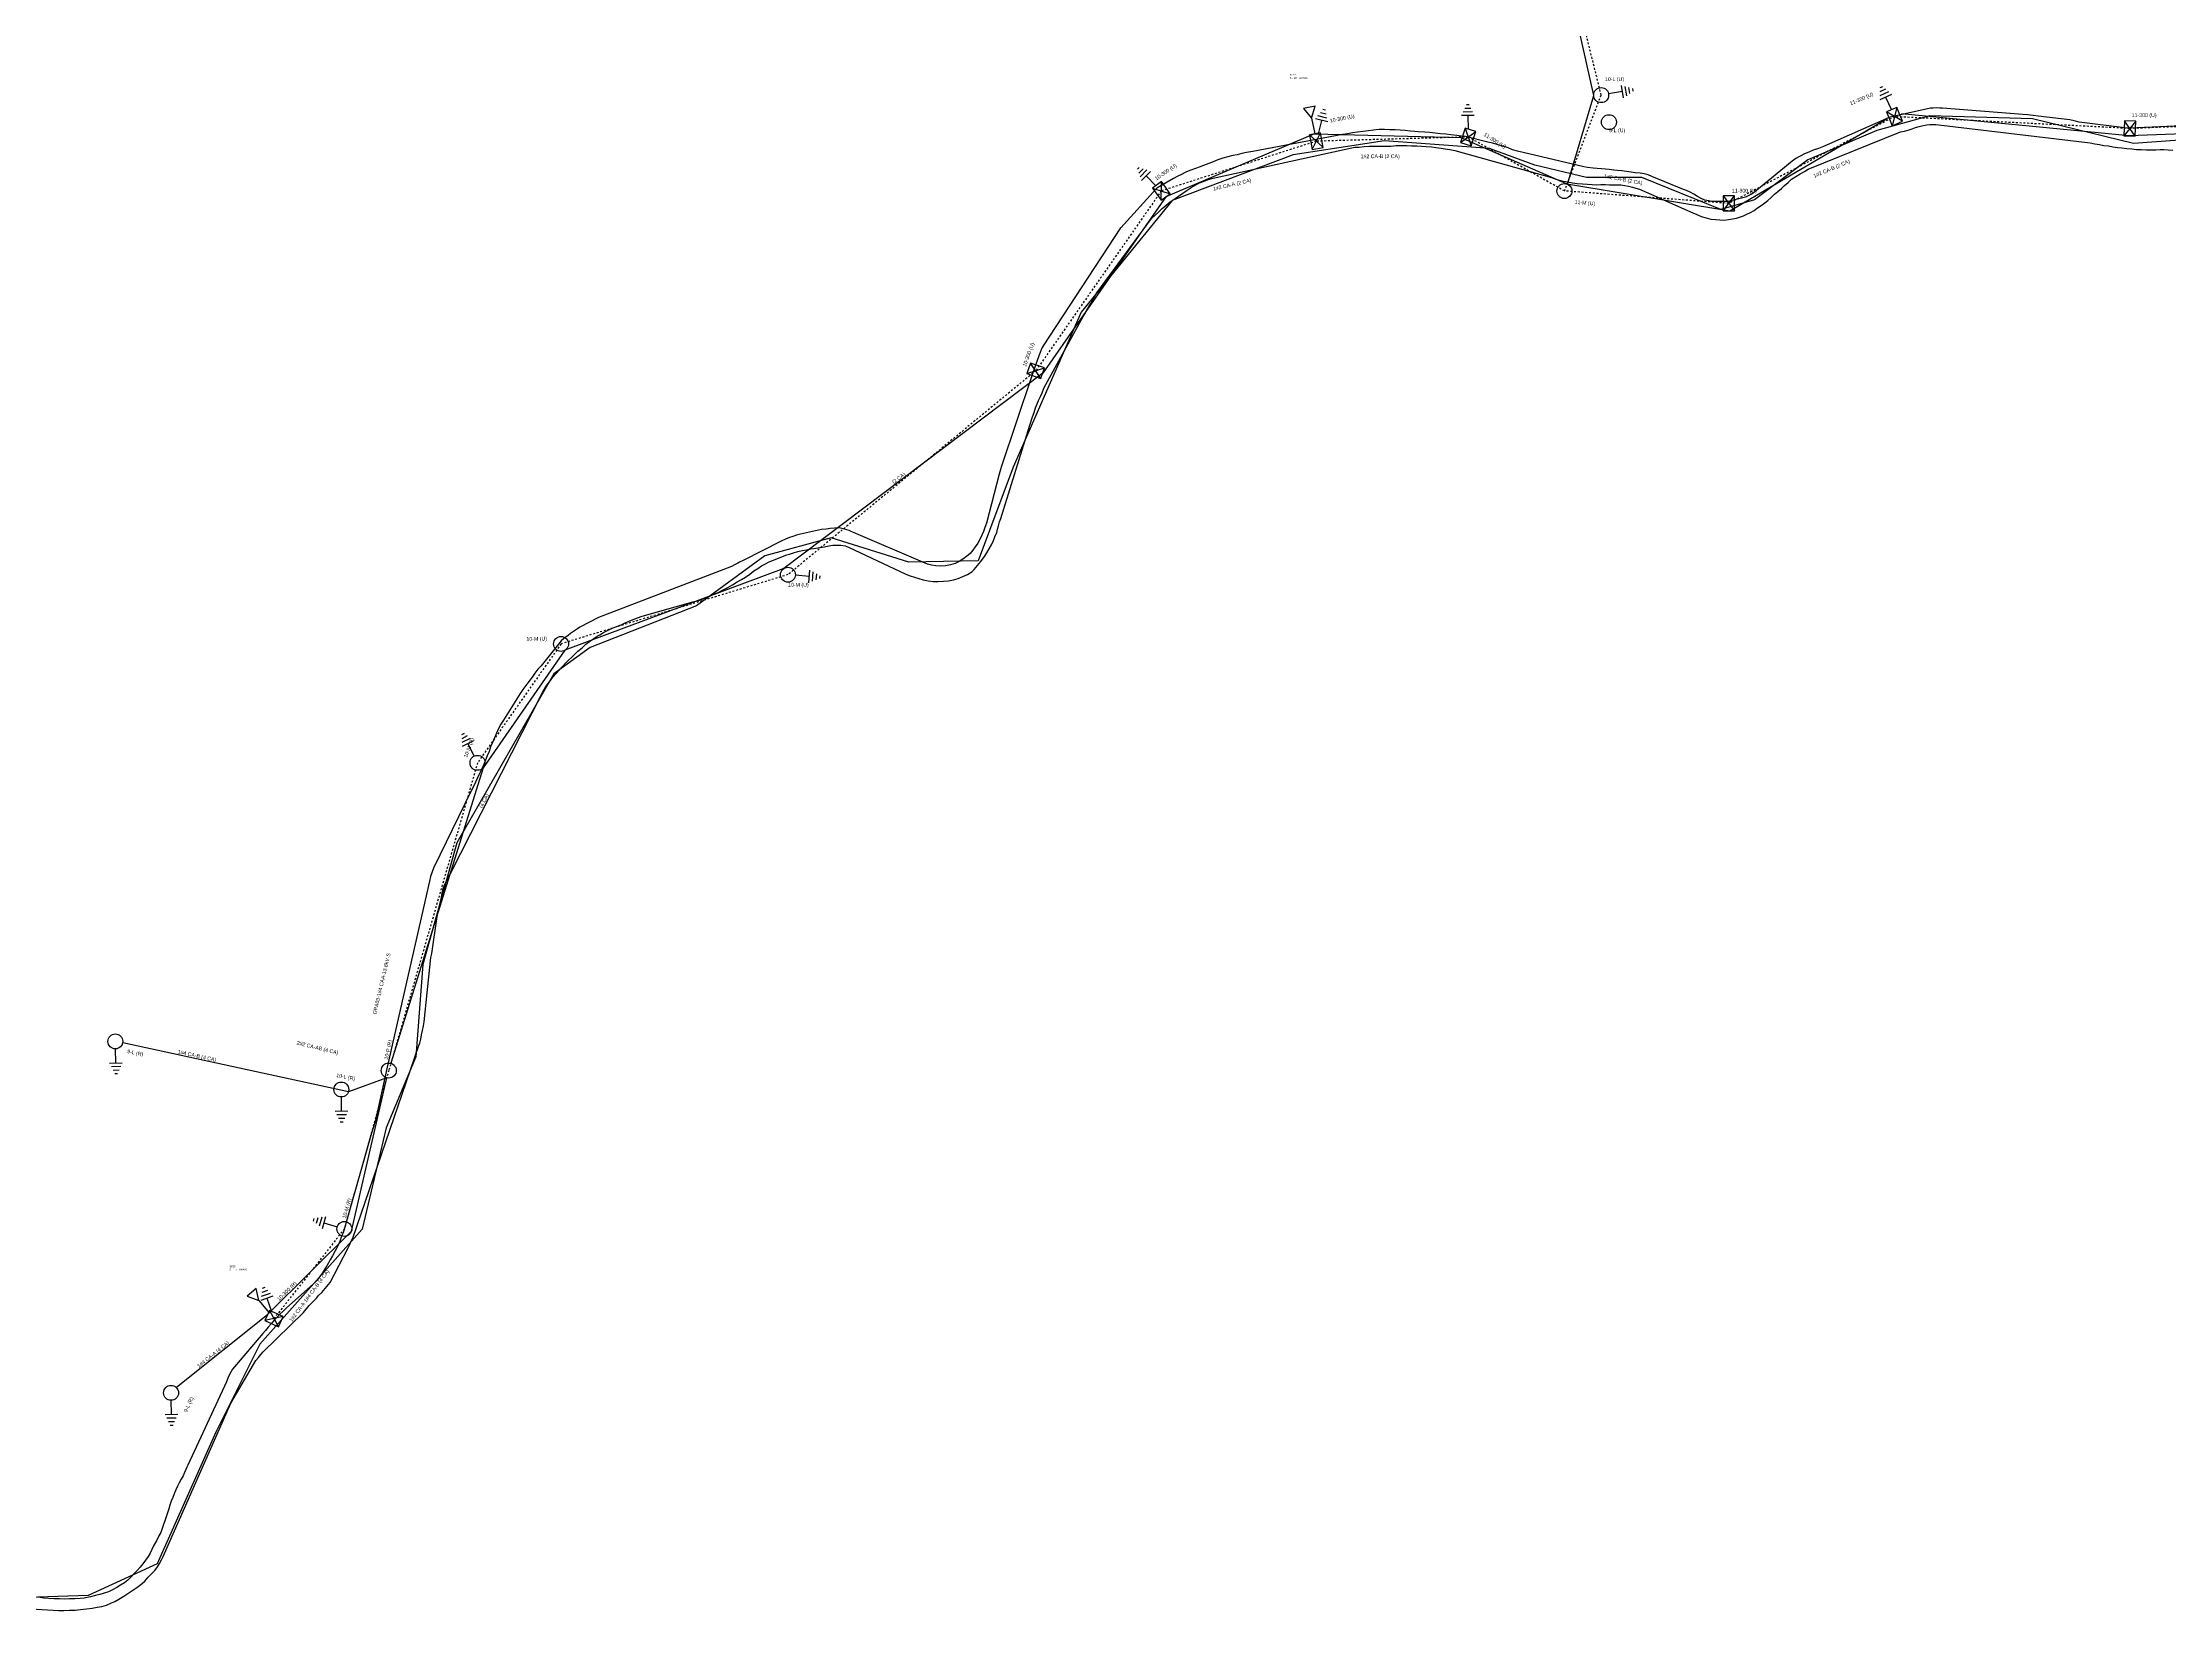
# Model space of a CAD drawing. Header units: millimetres. Extents: x 642261 to 742091, y 6812581 to 6930561.
# Drawn here: x 731195 to 731764, y 6902696 to 6903116 of the extents above; entities that cross this region are included whole.
import ezdxf

# ---------------------------------------------------------------- set-up
doc = ezdxf.new("R2010")
doc.units = ezdxf.units.MM
doc.linetypes.add('DASHED', pattern=[1, 0.5, -0.5])
for name, color, linetype in [('aterramento', 7, 'Continuous'), ('Block', 10, 'Continuous'), ('Poste', 10, 'Continuous'), ('SegmentoLogradouro', 10, 'Continuous'), ('TrafoDistAereo', 10, 'Continuous'), ('TrechoPrimarioAereo', 10, 'Continuous'), ('TrechoSecundarioAereo', 10, 'Continuous')]:
    doc.layers.add(name, color=color, linetype=linetype)

# ---------------------------------------------------------------- blocks, each defined once
blk = doc.blocks.new('tfd_pod_ce')
at = {"color": 0, "linetype": 'ByBlock', "lineweight": -2}
blk.add_line((6.32, 0), (2, 0), dxfattribs=at)
blk.add_lwpolyline([(6.32, 0), (9.26, -1.59), (9.26, 1.59)], close=True, dxfattribs=at)
blk = doc.blocks.new('atr_aterra')
at = {"color": 0, "linetype": 'ByBlock', "lineweight": -2}
for p, q in [((5.74, 0), (2, 0)), ((5.74, -1.7), (5.74, 1.7)), ((6.7, -1.26), (6.7, 1.26)), ((7.66, -0.81), (7.66, 0.81)), ((8.62, -0.37), (8.62, 0.37))]:
    blk.add_line(p, q, dxfattribs=at)
blk = doc.blocks.new('pod_con_dtt')
at = {"color": 0, "linetype": 'ByBlock', "lineweight": -2}
for p, q in [((-1.5, -2), (1.5, 2)), ((-1.5, 2), (1.5, -2))]:
    blk.add_line(p, q, dxfattribs=at)
blk.add_lwpolyline([(-1.5, -2), (1.5, -2), (1.5, 2), (-1.5, 2)], close=True, dxfattribs=at)
blk = doc.blocks.new('pod_madeira')
at = {"color": 0, "linetype": 'ByBlock', "lineweight": -2}
blk.add_circle((-0.01, -0.01), 2, dxfattribs=at)

msp = doc.modelspace()

# ---------------------------------------------------------------- linework, layer by layer
at = {"layer": 'Block', "color": 7, "linetype": 'Continuous', "flags": 128}
for points in [[(731812.81, 6903095.27), (731753.32, 6903092.57), (731752.69, 6903092.63), (731739.71, 6903094.26), (731738.37, 6903094.59), (731737.23, 6903094.87), (731728.81, 6903095.82), (731727.46, 6903096.03), (731726.06, 6903096.17), (731724.67, 6903096.26), (731703.22, 6903097.98), (731702.45, 6903097.97), (731701.58, 6903098.02), (731700.7, 6903097.93), (731699.95, 6903097.97), (731689.16, 6903095.53), (731688.95, 6903095.44), (731671.35, 6903087.67), (731670.03, 6903087.21), (731668.62, 6903086.74), (731667.4, 6903086.2), (731666.27, 6903085.73), (731665.08, 6903085.16), (731663.94, 6903084.48), (731662.94, 6903083.8), (731662.02, 6903082.98), (731660.97, 6903082.12), (731659.99, 6903081.27), (731653.03, 6903075.58), (731652.3, 6903075.01), (731651.4, 6903074.59), (731650.48, 6903074.18), (731645.83, 6903072.99), (731641.38, 6903072.97), (731640.7, 6903073.14), (731639.66, 6903073.38), (731638.65, 6903073.8), (731637.68, 6903074.33), (731636.68, 6903074.97), (731635.72, 6903075.47), (731634.68, 6903075.91), (731633.92, 6903076.25), (731625.46, 6903079.7), (731624.47, 6903080.09), (731623.38, 6903080.36), (731622.29, 6903080.55), (731621.03, 6903080.69), (731619.93, 6903080.83), (731618.71, 6903081), (731617.45, 6903081.19), (731616.23, 6903081.31), (731615.3, 6903081.41), (731614.06, 6903081.56), (731613.05, 6903081.63), (731611.99, 6903081.71), (731610.87, 6903081.83), (731609.72, 6903081.9), (731608.27, 6903082.1), (731607.28, 6903082.25), (731589.51, 6903086.46), (731588.16, 6903086.85), (731587.03, 6903087.34), (731585.72, 6903087.81), (731584.35, 6903088.2), (731582.93, 6903088.56), (731581.58, 6903088.84), (731575.57, 6903090.35), (731574.57, 6903090.46), (731573.32, 6903090.66), (731571.71, 6903090.84), (731570.35, 6903090.97), (731568.94, 6903091.12), (731567.47, 6903091.31), (731566.08, 6903091.44), (731564.76, 6903091.51), (731562.94, 6903091.59), (731562.07, 6903091.71), (731560.79, 6903091.82), (731559.49, 6903091.99), (731558.16, 6903092.09), (731556.8, 6903092.13), (731555.36, 6903092.18), (731553.95, 6903092.23), (731552.48, 6903092.25), (731551.04, 6903092.12), (731549.65, 6903091.93), (731548.2, 6903091.73), (731546.71, 6903091.57), (731545.35, 6903091.4), (731544.09, 6903091.14), (731542.75, 6903090.89), (731518.77, 6903086.33), (731517.05, 6903086.07), (731515.8, 6903085.81), (731514.53, 6903085.52), (731513.36, 6903085.27), (731512.02, 6903084.96), (731510.68, 6903084.55), (731509.34, 6903084.1), (731508.14, 6903083.6), (731506.93, 6903083.12), (731505.56, 6903082.63), (731504.34, 6903082.18), (731503.39, 6903081.82), (731501.9, 6903081.28), (731500.79, 6903080.8), (731499.64, 6903080.21), (731498.65, 6903079.75), (731497.55, 6903079.16), (731493.09, 6903076.59), (731493, 6903076.5), (731483.39, 6903065.96), (731483.36, 6903065.94), (731462.68, 6903034.39), (731462.4, 6903033.97), (731462.15, 6903033.34), (731461.87, 6903032.62), (731461.51, 6903031.72), (731459.68, 6903026.59), (731459.51, 6903026.14), (731451.53, 6903002.24), (731451.23, 6903001.35), (731450.84, 6903000.03), (731447.49, 6902986.97), (731447.09, 6902985.81), (731446.71, 6902984.74), (731446.23, 6902983.71), (731445.75, 6902982.6), (731445.2, 6902981.59), (731444.47, 6902980.65), (731443.8, 6902979.73), (731443.1, 6902978.87), (731442.17, 6902978.05), (731441.19, 6902977.31), (731440.17, 6902976.71), (731439.09, 6902976.19), (731437.85, 6902975.8), (731436.54, 6902975.57), (731435.18, 6902975.49), (731433.95, 6902975.56), (731432.8, 6902975.75), (731431.74, 6902975.97), (731411.28, 6902984.72), (731410.79, 6902985), (731409.54, 6902985.38), (731408.09, 6902985.69), (731406.88, 6902985.61), (731405.71, 6902985.51), (731404.58, 6902985.37), (731403.36, 6902985.22), (731397.77, 6902984.03), (731396.65, 6902983.76), (731395.65, 6902983.42), (731394.8, 6902983.1), (731393.69, 6902982.66), (731392.58, 6902982.18), (731382.43, 6902976.97), (731381.44, 6902976.48), (731380.98, 6902976.29), (731380.12, 6902975.83), (731379.33, 6902975.37), (731343.7, 6902961.7), (731338.73, 6902959.17), (731338.08, 6902958.72), (731337.53, 6902958.29), (731336.22, 6902957.4), (731335.59, 6902956.92), (731334.46, 6902956.13), (731333.76, 6902955.49), (731328.34, 6902948.82), (731327.52, 6902947.89), (731326.72, 6902946.87), (731325.95, 6902945.78), (731325.1, 6902944.6), (731324.31, 6902943.52), (731323.51, 6902942.43), (731322.78, 6902941.36), (731318.31, 6902934.26), (731317.6, 6902933.23), (731317.01, 6902932.03), (731316.41, 6902930.79), (731315.92, 6902929.53), (731315.33, 6902928.3), (731314.86, 6902927.15), (731314.45, 6902925.91), (731313.95, 6902924.74), (731313.45, 6902923.58), (731312.94, 6902922.26), (731312.42, 6902921.08), (731311.89, 6902919.97), (731311.39, 6902918.86), (731310.85, 6902917.68), (731310.27, 6902916.48), (731309.63, 6902915.32), (731299.56, 6902894.67), (731299.2, 6902893.66), (731298.81, 6902892.45), (731298.53, 6902891.22), (731286.93, 6902840.25), (731286.93, 6902840.22), (731284.02, 6902826.87), (731283, 6902823.82), (731275.4, 6902797.15), (731275, 6902796.26), (731274.54, 6902794.82), (731274.15, 6902794.01), (731273.73, 6902793.13), (731273.26, 6902792.32), (731272.53, 6902790.99), (731271.92, 6902789.88), (731271.01, 6902788.28), (731270.51, 6902787.48), (731269.9, 6902786.38), (731269.19, 6902785.41), (731268.36, 6902784.39), (731267.51, 6902783.5), (731260.15, 6902776.93), (731259.38, 6902776.17), (731258.5, 6902775.33), (731257.64, 6902774.51), (731256.96, 6902773.78), (731256.13, 6902772.79), (731255.4, 6902771.89), (731254.62, 6902771.01), (731253.95, 6902770.18), (731246.35, 6902761.25), (731245.81, 6902760.67), (731245.47, 6902760.04), (731245.04, 6902759.26), (731244.61, 6902758.24), (731244.19, 6902757.28), (731233.84, 6902734.96), (731233.61, 6902734.46), (731233.38, 6902733.82), (731233.02, 6902733), (731232.59, 6902732.14), (731232.09, 6902731.21), (731231.53, 6902730.27), (731231.11, 6902729.32), (731230.64, 6902728.39), (731230.21, 6902727.35), (731229.85, 6902726.33), (731229.43, 6902725.32), (731229.08, 6902724.31), (731228.75, 6902723.34), (731228.46, 6902722.27), (731226.64, 6902716.99), (731226.09, 6902716.05), (731225.47, 6902714.74), (731224.66, 6902713.37), (731224.22, 6902712.4), (731223.76, 6902711.48), (731223.23, 6902710.54), (731222.56, 6902709.6), (731221.88, 6902708.6), (731221.11, 6902707.73), (731220.32, 6902706.83), (731219.51, 6902705.96), (731218.68, 6902705.07), (731217.82, 6902704.24), (731216.97, 6902703.54), (731215.87, 6902702.86), (731214.86, 6902702.26), (731213.75, 6902701.64), (731212.66, 6902701.09), (731211.48, 6902700.73), (731210.35, 6902700.38), (731209.18, 6902700.11), (731207.85, 6902699.8), (731206.18, 6902699.42), (731205.05, 6902699.27), (731203.66, 6902699.2), (731202.26, 6902699.19), (731200.94, 6902699.17), (731199.55, 6902699.21), (731198.15, 6902699.25), (731196.73, 6902699.27), (731195.33, 6902699.44), (731193.97, 6902699.64)], [(731812.81, 6903095.27), (731753.32, 6903092.57), (731752.69, 6903092.63), (731739.71, 6903094.26), (731738.37, 6903094.59), (731737.23, 6903094.87), (731728.81, 6903095.82), (731727.46, 6903096.03), (731726.06, 6903096.17), (731724.67, 6903096.26), (731703.22, 6903097.98), (731702.45, 6903097.97), (731701.58, 6903098.02), (731700.7, 6903097.93), (731699.95, 6903097.97), (731689.16, 6903095.53), (731688.95, 6903095.44), (731671.35, 6903087.67), (731670.03, 6903087.21), (731668.62, 6903086.74), (731667.4, 6903086.2), (731666.27, 6903085.73), (731665.08, 6903085.16), (731663.94, 6903084.48), (731662.94, 6903083.8), (731662.02, 6903082.98), (731660.97, 6903082.12), (731659.99, 6903081.27), (731653.03, 6903075.58), (731652.3, 6903075.01), (731651.4, 6903074.59), (731650.48, 6903074.18), (731645.83, 6903072.99), (731641.38, 6903072.97), (731640.7, 6903073.14), (731639.66, 6903073.38), (731638.65, 6903073.8), (731637.68, 6903074.33), (731636.68, 6903074.97), (731635.72, 6903075.47), (731634.68, 6903075.91), (731633.92, 6903076.25), (731625.46, 6903079.7), (731624.47, 6903080.09), (731623.38, 6903080.36), (731622.29, 6903080.55), (731621.03, 6903080.69), (731619.93, 6903080.83), (731618.71, 6903081), (731617.45, 6903081.19), (731616.23, 6903081.31), (731615.3, 6903081.41), (731614.06, 6903081.56), (731613.05, 6903081.63), (731611.99, 6903081.71), (731610.87, 6903081.83), (731609.72, 6903081.9), (731608.27, 6903082.1), (731607.28, 6903082.25), (731589.51, 6903086.46), (731588.16, 6903086.85), (731587.03, 6903087.34), (731585.72, 6903087.81), (731584.35, 6903088.2), (731582.93, 6903088.56), (731581.58, 6903088.84), (731575.57, 6903090.35), (731574.57, 6903090.46), (731573.32, 6903090.66), (731571.71, 6903090.84), (731570.35, 6903090.97), (731568.94, 6903091.12), (731567.47, 6903091.31), (731566.08, 6903091.44), (731564.76, 6903091.51), (731562.94, 6903091.59), (731562.07, 6903091.71), (731560.79, 6903091.82), (731559.49, 6903091.99), (731558.16, 6903092.09), (731556.8, 6903092.13), (731555.36, 6903092.18), (731553.95, 6903092.23), (731552.48, 6903092.25), (731551.04, 6903092.12), (731549.65, 6903091.93), (731548.2, 6903091.73), (731546.71, 6903091.57), (731545.35, 6903091.4), (731544.09, 6903091.14), (731542.75, 6903090.89), (731518.77, 6903086.33), (731517.05, 6903086.07), (731515.8, 6903085.81), (731514.53, 6903085.52), (731513.36, 6903085.27), (731512.02, 6903084.96), (731510.68, 6903084.55), (731509.34, 6903084.1), (731508.14, 6903083.6), (731506.93, 6903083.12), (731505.56, 6903082.63), (731504.34, 6903082.18), (731503.39, 6903081.82), (731501.9, 6903081.28), (731500.79, 6903080.8), (731499.64, 6903080.21), (731498.65, 6903079.75), (731497.55, 6903079.16), (731493.09, 6903076.59), (731493, 6903076.5), (731483.39, 6903065.96), (731483.36, 6903065.94), (731462.68, 6903034.39), (731462.4, 6903033.97), (731462.15, 6903033.34), (731461.87, 6903032.62), (731461.51, 6903031.72), (731459.68, 6903026.59), (731459.51, 6903026.14), (731451.53, 6903002.24), (731451.23, 6903001.35), (731450.84, 6903000.03), (731447.49, 6902986.97), (731447.09, 6902985.81), (731446.71, 6902984.74), (731446.23, 6902983.71), (731445.75, 6902982.6), (731445.2, 6902981.59), (731444.47, 6902980.65), (731443.8, 6902979.73), (731443.1, 6902978.87), (731442.17, 6902978.05), (731441.19, 6902977.31), (731440.17, 6902976.71), (731439.09, 6902976.19), (731437.85, 6902975.8), (731436.54, 6902975.57), (731435.18, 6902975.49), (731433.95, 6902975.56), (731432.8, 6902975.75), (731431.74, 6902975.97), (731411.28, 6902984.72), (731410.79, 6902985), (731409.54, 6902985.38), (731408.09, 6902985.69), (731406.88, 6902985.61), (731405.71, 6902985.51), (731404.58, 6902985.37), (731403.36, 6902985.22), (731397.77, 6902984.03), (731396.65, 6902983.76), (731395.65, 6902983.42), (731394.8, 6902983.1), (731393.69, 6902982.66), (731392.58, 6902982.18), (731382.43, 6902976.97), (731381.44, 6902976.48), (731380.98, 6902976.29), (731380.12, 6902975.83), (731379.33, 6902975.37), (731343.7, 6902961.7), (731338.73, 6902959.17), (731338.08, 6902958.72), (731337.53, 6902958.29), (731336.22, 6902957.4), (731335.59, 6902956.92), (731334.46, 6902956.13), (731333.76, 6902955.49), (731328.34, 6902948.82), (731327.52, 6902947.89), (731326.72, 6902946.87), (731325.95, 6902945.78), (731325.1, 6902944.6), (731324.31, 6902943.52), (731323.51, 6902942.43), (731322.78, 6902941.36), (731318.31, 6902934.26), (731317.6, 6902933.23), (731317.01, 6902932.03), (731316.41, 6902930.79), (731315.92, 6902929.53), (731315.33, 6902928.3), (731314.86, 6902927.15), (731314.45, 6902925.91), (731313.95, 6902924.74), (731313.45, 6902923.58), (731312.94, 6902922.26), (731312.42, 6902921.08), (731311.89, 6902919.97), (731311.39, 6902918.86), (731310.85, 6902917.68), (731310.27, 6902916.48), (731309.63, 6902915.32), (731299.56, 6902894.67), (731299.2, 6902893.66), (731298.81, 6902892.45), (731298.53, 6902891.22), (731286.93, 6902840.25), (731286.93, 6902840.22), (731284.02, 6902826.87), (731283, 6902823.82), (731275.4, 6902797.15), (731275, 6902796.26), (731274.54, 6902794.82), (731274.15, 6902794.01), (731273.73, 6902793.13), (731273.26, 6902792.32), (731272.53, 6902790.99), (731271.92, 6902789.88), (731271.01, 6902788.28), (731270.51, 6902787.48), (731269.9, 6902786.38), (731269.19, 6902785.41), (731268.36, 6902784.39), (731267.51, 6902783.5), (731260.15, 6902776.93), (731259.38, 6902776.17), (731258.5, 6902775.33), (731257.64, 6902774.51), (731256.96, 6902773.78), (731256.13, 6902772.79), (731255.4, 6902771.89), (731254.62, 6902771.01), (731253.95, 6902770.18), (731246.35, 6902761.25), (731245.81, 6902760.67), (731245.47, 6902760.04), (731245.04, 6902759.26), (731244.61, 6902758.24), (731244.19, 6902757.28), (731233.84, 6902734.96), (731233.61, 6902734.46), (731233.38, 6902733.82), (731233.02, 6902733), (731232.59, 6902732.14), (731232.09, 6902731.21), (731231.53, 6902730.27), (731231.11, 6902729.32), (731230.64, 6902728.39), (731230.21, 6902727.35), (731229.85, 6902726.33), (731229.43, 6902725.32), (731229.08, 6902724.31), (731228.75, 6902723.34), (731228.46, 6902722.27), (731226.64, 6902716.99), (731226.09, 6902716.05), (731225.47, 6902714.74), (731224.66, 6902713.37), (731224.22, 6902712.4), (731223.76, 6902711.48), (731223.23, 6902710.54), (731222.56, 6902709.6), (731221.88, 6902708.6), (731221.11, 6902707.73), (731220.32, 6902706.83), (731219.51, 6902705.96), (731218.68, 6902705.07), (731217.82, 6902704.24), (731216.97, 6902703.54), (731215.87, 6902702.86), (731214.86, 6902702.26), (731213.75, 6902701.64), (731212.66, 6902701.09), (731211.48, 6902700.73), (731210.35, 6902700.38), (731209.18, 6902700.11), (731207.85, 6902699.8), (731206.18, 6902699.42), (731205.05, 6902699.27), (731203.66, 6902699.2), (731202.26, 6902699.19), (731200.94, 6902699.17), (731199.55, 6902699.21), (731198.15, 6902699.25), (731196.73, 6902699.27), (731195.33, 6902699.44), (731193.97, 6902699.64)], [(731264.77, 6902775.84), (731266.35, 6902777.7), (731267.57, 6902778.95), (731268.25, 6902779.64), (731268.85, 6902780.32), (731269.68, 6902781.15), (731271.97, 6902783.82), (731276.8, 6902793.09), (731277.19, 6902794.01), (731277.51, 6902794.73), (731278.01, 6902795.69), (731295.67, 6902847.26), (731295.94, 6902847.87), (731296.18, 6902848.93), (731296.4, 6902850.07), (731296.64, 6902851.27), (731296.89, 6902852.51), (731297.07, 6902853.56), (731298.85, 6902870.78), (731299.11, 6902871.81), (731300.6, 6902881.76), (731300.86, 6902882.99), (731301.1, 6902884.18), (731301.24, 6902885.06), (731301.6, 6902886.49), (731301.89, 6902888.02), (731302.15, 6902889.21), (731302.52, 6902890.18), (731304.16, 6902893.22), (731328.7, 6902941.68), (731329.93, 6902943.63), (731330.86, 6902944.83), (731331.46, 6902945.72), (731334.95, 6902949.57), (731335.7, 6902950.33), (731336.53, 6902951.04), (731337.24, 6902951.77), (731338.2, 6902952.72), (731339.34, 6902953.61), (731340.34, 6902954.55), (731341.3, 6902955.32), (731342.44, 6902956.11), (731343.35, 6902956.74), (731344.03, 6902957.12), (731345.07, 6902957.73), (731346.27, 6902958.31), (731347.48, 6902958.88), (731348.56, 6902959.35), (731349.76, 6902959.8), (731350.87, 6902960.27), (731351.93, 6902960.72), (731353, 6902961.21), (731354.16, 6902961.65), (731355.43, 6902962.12), (731368.94, 6902965.87), (731370.44, 6902966.28), (731371.89, 6902966.82), (731373.3, 6902967.37), (731374.59, 6902967.93), (731375.86, 6902968.46), (731377.05, 6902969.08), (731378.27, 6902969.73), (731379.54, 6902970.5), (731380.8, 6902971.27), (731381.92, 6902971.9), (731383, 6902972.55), (731384.16, 6902973.35), (731385.3, 6902974.16), (731386.36, 6902974.86), (731387.34, 6902975.5), (731388.2, 6902975.96), (731389.19, 6902976.51), (731392.47, 6902977.87), (731394.07, 6902978.48), (731394.76, 6902978.7), (731395.91, 6902979.06), (731397.02, 6902979.36), (731398.22, 6902979.63), (731399.36, 6902979.84), (731400.52, 6902980.1), (731401.32, 6902980.2), (731402.92, 6902980.44), (731404.14, 6902980.62), (731405.29, 6902980.86), (731406.39, 6902981.04), (731407.46, 6902981.09), (731408.5, 6902981.05), (731409.7, 6902980.88), (731410.54, 6902980.52), (731425.93, 6902973.31), (731427.07, 6902972.84), (731428.2, 6902972.52), (731429.37, 6902972.15), (731430.56, 6902971.81), (731431.88, 6902971.57), (731433.25, 6902971.38), (731434.57, 6902971.34), (731435.97, 6902971.45), (731437.33, 6902971.57), (731438.67, 6902971.81), (731439.93, 6902972.19), (731441.15, 6902972.67), (731442.4, 6902973.24), (731443.54, 6902973.9), (731444.22, 6902974.57), (731445.12, 6902975.66), (731446.01, 6902976.69), (731446.95, 6902978.02), (731447.57, 6902979.03), (731448.24, 6902980.11), (731448.86, 6902981.2), (731449.4, 6902982.29), (731449.75, 6902983.33), (731450.22, 6902984.48), (731450.45, 6902985.32), (731450.71, 6902986.24), (731451.01, 6902987.28), (731451.34, 6902988.23), (731459.08, 6903013.17), (731459.83, 6903015.37), (731460.28, 6903016.56), (731460.61, 6903017.78), (731460.86, 6903018.46), (731461.39, 6903019.76), (731461.92, 6903020.86), (731462.38, 6903021.86), (731462.87, 6903023.05), (731473.34, 6903042.22), (731473.8, 6903042.99), (731474.31, 6903043.92), (731474.83, 6903044.81), (731475.42, 6903045.72), (731475.92, 6903046.7), (731476.5, 6903047.69), (731477.04, 6903048.58), (731491.64, 6903068.41), (731492.57, 6903069.36), (731493.48, 6903070.18), (731494.46, 6903071.09), (731495.53, 6903072.05), (731496.62, 6903072.89), (731497.92, 6903073.82), (731498.87, 6903074.43), (731500.01, 6903075.27), (731501.17, 6903076.03), (731502.27, 6903076.76), (731503.44, 6903077.48), (731504.43, 6903077.97), (731505.68, 6903078.46), (731506.82, 6903078.9), (731508.13, 6903079.28), (731546, 6903087.55), (731547.13, 6903087.56), (731548.48, 6903087.7), (731549.85, 6903087.77), (731551.26, 6903087.79), (731552.69, 6903087.8), (731554.18, 6903087.82), (731555.65, 6903087.83), (731557.1, 6903087.94), (731558.51, 6903088.01), (731559.96, 6903087.99), (731561.13, 6903087.92), (731562.6, 6903087.87), (731563.85, 6903087.81), (731565.12, 6903087.71), (731566.54, 6903087.61), (731567.71, 6903087.43), (731569.07, 6903087.26), (731570.16, 6903087.12), (731571.44, 6903086.89), (731572.72, 6903086.65), (731598.64, 6903079.38), (731600.03, 6903078.87), (731601.36, 6903078.54), (731602.76, 6903078.28), (731604.2, 6903078.01), (731605.49, 6903077.85), (731606.86, 6903077.75), (731608.21, 6903077.62), (731609.48, 6903077.54), (731610.68, 6903077.5), (731611.8, 6903077.55), (731613.02, 6903077.51), (731614.11, 6903077.48), (731615.17, 6903077.47), (731616.13, 6903077.47), (731617.13, 6903077.44), (731618.22, 6903077.26), (731619.24, 6903077.06), (731620.25, 6903076.8), (731621.2, 6903076.55), (731622.15, 6903076.26), (731636.44, 6903070), (731637.47, 6903069.48), (731638.68, 6903069.03), (731640.02, 6903068.59), (731641.27, 6903068.29), (731642.44, 6903068.18), (731643.6, 6903068.06), (731644.77, 6903068.03), (731645.93, 6903068.14), (731647.06, 6903068.36), (731648.08, 6903068.54), (731648.92, 6903068.79), (731649.95, 6903069.2), (731650.84, 6903069.58), (731651.82, 6903070.05), (731652.8, 6903070.63), (731653.73, 6903071.3), (731654.7, 6903071.93), (731655.69, 6903072.62), (731656.47, 6903073.27), (731657.34, 6903074.11), (731658.22, 6903074.93), (731659.18, 6903075.7), (731660.09, 6903076.45), (731660.96, 6903077.28), (731661.92, 6903078.12), (731662.84, 6903078.94), (731663.94, 6903079.67), (731665.1, 6903080.39), (731666.24, 6903081.06), (731667.29, 6903081.69), (731691.97, 6903091.6), (731693, 6903091.84), (731694.25, 6903092.15), (731695.05, 6903092.41), (731696, 6903092.76), (731696.99, 6903093.06), (731697.98, 6903093.31), (731698.97, 6903093.5), (731699.82, 6903093.59), (731700.72, 6903093.62), (731701.37, 6903093.58), (731742.65, 6903088.73), (731743.91, 6903088.45), (731745.17, 6903088.21), (731746.35, 6903088.02), (731747.56, 6903087.87), (731748.78, 6903087.6), (731749.97, 6903087.43), (731751.15, 6903087.31), (731752.5, 6903087.18), (731753.79, 6903087.05), (731755.08, 6903086.93), (731756.39, 6903086.88), (731757.67, 6903086.83), (731759.02, 6903086.79), (731760.28, 6903086.85), (731761.38, 6903086.89), (731762.42, 6903086.89), (731763.54, 6903086.84), (731764.77, 6903086.77)], [(731264.77, 6902775.84), (731266.35, 6902777.7), (731267.57, 6902778.95), (731268.25, 6902779.64), (731268.85, 6902780.32), (731269.68, 6902781.15), (731271.97, 6902783.82), (731276.8, 6902793.09), (731277.19, 6902794.01), (731277.51, 6902794.73), (731278.01, 6902795.69), (731295.67, 6902847.26), (731295.94, 6902847.87), (731296.18, 6902848.93), (731296.4, 6902850.07), (731296.64, 6902851.27), (731296.89, 6902852.51), (731297.07, 6902853.56), (731298.85, 6902870.78), (731299.11, 6902871.81), (731300.6, 6902881.76), (731300.86, 6902882.99), (731301.1, 6902884.18), (731301.24, 6902885.06), (731301.6, 6902886.49), (731301.89, 6902888.02), (731302.15, 6902889.21), (731302.52, 6902890.18), (731304.16, 6902893.22), (731328.7, 6902941.68), (731329.93, 6902943.63), (731330.86, 6902944.83), (731331.46, 6902945.72), (731334.95, 6902949.57), (731335.7, 6902950.33), (731336.53, 6902951.04), (731337.24, 6902951.77), (731338.2, 6902952.72), (731339.34, 6902953.61), (731340.34, 6902954.55), (731341.3, 6902955.32), (731342.44, 6902956.11), (731343.35, 6902956.74), (731344.03, 6902957.12), (731345.07, 6902957.73), (731346.27, 6902958.31), (731347.48, 6902958.88), (731348.56, 6902959.35), (731349.76, 6902959.8), (731350.87, 6902960.27), (731351.93, 6902960.72), (731353, 6902961.21), (731354.16, 6902961.65), (731355.43, 6902962.12), (731368.94, 6902965.87), (731370.44, 6902966.28), (731371.89, 6902966.82), (731373.3, 6902967.37), (731374.59, 6902967.93), (731375.86, 6902968.46), (731377.05, 6902969.08), (731378.27, 6902969.73), (731379.54, 6902970.5), (731380.8, 6902971.27), (731381.92, 6902971.9), (731383, 6902972.55), (731384.16, 6902973.35), (731385.3, 6902974.16), (731386.36, 6902974.86), (731387.34, 6902975.5), (731388.2, 6902975.96), (731389.19, 6902976.51), (731392.47, 6902977.87), (731394.07, 6902978.48), (731394.76, 6902978.7), (731395.91, 6902979.06), (731397.02, 6902979.36), (731398.22, 6902979.63), (731399.36, 6902979.84), (731400.52, 6902980.1), (731401.32, 6902980.2), (731402.92, 6902980.44), (731404.14, 6902980.62), (731405.29, 6902980.86), (731406.39, 6902981.04), (731407.46, 6902981.09), (731408.5, 6902981.05), (731409.7, 6902980.88), (731410.54, 6902980.52), (731425.93, 6902973.31), (731427.07, 6902972.84), (731428.2, 6902972.52), (731429.37, 6902972.15), (731430.56, 6902971.81), (731431.88, 6902971.57), (731433.25, 6902971.38), (731434.57, 6902971.34), (731435.97, 6902971.45), (731437.33, 6902971.57), (731438.67, 6902971.81), (731439.93, 6902972.19), (731441.15, 6902972.67), (731442.4, 6902973.24), (731443.54, 6902973.9), (731444.22, 6902974.57), (731445.12, 6902975.66), (731446.01, 6902976.69), (731446.95, 6902978.02), (731447.57, 6902979.03), (731448.24, 6902980.11), (731448.86, 6902981.2), (731449.4, 6902982.29), (731449.75, 6902983.33), (731450.22, 6902984.48), (731450.45, 6902985.32), (731450.71, 6902986.24), (731451.01, 6902987.28), (731451.34, 6902988.23), (731459.08, 6903013.17), (731459.83, 6903015.37), (731460.28, 6903016.56), (731460.61, 6903017.78), (731460.86, 6903018.46), (731461.39, 6903019.76), (731461.92, 6903020.86), (731462.38, 6903021.86), (731462.87, 6903023.05), (731473.34, 6903042.22), (731473.8, 6903042.99), (731474.31, 6903043.92), (731474.83, 6903044.81), (731475.42, 6903045.72), (731475.92, 6903046.7), (731476.5, 6903047.69), (731477.04, 6903048.58), (731491.64, 6903068.41), (731492.57, 6903069.36), (731493.48, 6903070.18), (731494.46, 6903071.09), (731495.53, 6903072.05), (731496.62, 6903072.89), (731497.92, 6903073.82), (731498.87, 6903074.43), (731500.01, 6903075.27), (731501.17, 6903076.03), (731502.27, 6903076.76), (731503.44, 6903077.48), (731504.43, 6903077.97), (731505.68, 6903078.46), (731506.82, 6903078.9), (731508.13, 6903079.28), (731546, 6903087.55), (731547.13, 6903087.56), (731548.48, 6903087.7), (731549.85, 6903087.77), (731551.26, 6903087.79), (731552.69, 6903087.8), (731554.18, 6903087.82), (731555.65, 6903087.83), (731557.1, 6903087.94), (731558.51, 6903088.01), (731559.96, 6903087.99), (731561.13, 6903087.92), (731562.6, 6903087.87), (731563.85, 6903087.81), (731565.12, 6903087.71), (731566.54, 6903087.61), (731567.71, 6903087.43), (731569.07, 6903087.26), (731570.16, 6903087.12), (731571.44, 6903086.89), (731572.72, 6903086.65), (731598.64, 6903079.38), (731600.03, 6903078.87), (731601.36, 6903078.54), (731602.76, 6903078.28), (731604.2, 6903078.01), (731605.49, 6903077.85), (731606.86, 6903077.75), (731608.21, 6903077.62), (731609.48, 6903077.54), (731610.68, 6903077.5), (731611.8, 6903077.55), (731613.02, 6903077.51), (731614.11, 6903077.48), (731615.17, 6903077.47), (731616.13, 6903077.47), (731617.13, 6903077.44), (731618.22, 6903077.26), (731619.24, 6903077.06), (731620.25, 6903076.8), (731621.2, 6903076.55), (731622.15, 6903076.26), (731636.44, 6903070), (731637.47, 6903069.48), (731638.68, 6903069.03), (731640.02, 6903068.59), (731641.27, 6903068.29), (731642.44, 6903068.18), (731643.6, 6903068.06), (731644.77, 6903068.03), (731645.93, 6903068.14), (731647.06, 6903068.36), (731648.08, 6903068.54), (731648.92, 6903068.79), (731649.95, 6903069.2), (731650.84, 6903069.58), (731651.82, 6903070.05), (731652.8, 6903070.63), (731653.73, 6903071.3), (731654.7, 6903071.93), (731655.69, 6903072.62), (731656.47, 6903073.27), (731657.34, 6903074.11), (731658.22, 6903074.93), (731659.18, 6903075.7), (731660.09, 6903076.45), (731660.96, 6903077.28), (731661.92, 6903078.12), (731662.84, 6903078.94), (731663.94, 6903079.67), (731665.1, 6903080.39), (731666.24, 6903081.06), (731667.29, 6903081.69), (731691.97, 6903091.6), (731693, 6903091.84), (731694.25, 6903092.15), (731695.05, 6903092.41), (731696, 6903092.76), (731696.99, 6903093.06), (731697.98, 6903093.31), (731698.97, 6903093.5), (731699.82, 6903093.59), (731700.72, 6903093.62), (731701.37, 6903093.58), (731742.65, 6903088.73), (731743.91, 6903088.45), (731745.17, 6903088.21), (731746.35, 6903088.02), (731747.56, 6903087.87), (731748.78, 6903087.6), (731749.97, 6903087.43), (731751.15, 6903087.31), (731752.5, 6903087.18), (731753.79, 6903087.05), (731755.08, 6903086.93), (731756.39, 6903086.88), (731757.67, 6903086.83), (731759.02, 6903086.79), (731760.28, 6903086.85), (731761.38, 6903086.89), (731762.42, 6903086.89), (731763.54, 6903086.84), (731764.77, 6903086.77)], [(731245.38, 6902751.57), (731252.03, 6902762.94), (731252.74, 6902763.82), (731253.43, 6902764.57), (731254.05, 6902765.27), (731264.77, 6902775.84)], [(731172.54, 6902697.67), (731197.86, 6902696.16), (731199.25, 6902696.11), (731200.73, 6902696.13), (731202.19, 6902696.18), (731203.71, 6902696.22), (731205.19, 6902696.33), (731206.77, 6902696.52), (731208.24, 6902696.71), (731209.59, 6902696.96), (731210.83, 6902697.18), (731212.09, 6902697.55), (731213.32, 6902698.03), (731214.31, 6902698.5), (731215.42, 6902699.1), (731216.73, 6902699.96), (731217.86, 6902700.62), (731219.16, 6902701.54), (731220.24, 6902702.25), (731221.32, 6902703.09), (731222.35, 6902703.99), (731223.29, 6902705.01), (731224.18, 6902705.9), (731225.04, 6902706.84), (731225.76, 6902707.75), (731226.31, 6902708.66), (731226.8, 6902709.61), (731227.24, 6902710.53), (731245.38, 6902751.56)]]:
    msp.add_lwpolyline(points, dxfattribs=at)
at = {"layer": 'SegmentoLogradouro', "color": 36, "linetype": 'Continuous', "flags": 128}
msp.add_lwpolyline([(731780.1686, 6903090.3669), (731754.3197, 6903088.5315), (731727.2255, 6903095.1239), (731699.7841, 6903095.887), (731685.6282, 6903091.9582), (731667.1733, 6903084.1439), (731652.8869, 6903073.4479), (731643.9189, 6903070.8196), (731622.7297, 6903079.3988), (731607.9466, 6903079.4506), (731594.1649, 6903082.7512), (731582.0478, 6903087.1868), (731553.9861, 6903089.2454), (731529.5088, 6903085.5155), (731497.1238, 6903073.3008), (731472.8464, 6903043.4218), (731454.6225, 6903001.9292), (731445.2227, 6902976.8991), (731426.6776, 6902976.5563), (731405.9171, 6902983.0258), (731388.2248, 6902978.2312), (731369.897, 6902964.8116), (731341.5229, 6902953.6865), (731331.767, 6902946.6963), (731305.786, 6902901.4433), (731296.7119, 6902868.9372), (731294.8279, 6902844.2293), (731286.9529, 6902825.2394), (731280.4613, 6902798.1256), (731253.1175, 6902767.3722), (731241.3995, 6902743.7877), (731225.7037, 6902708.6083), (731207.2362, 6902700.0936), (731125.9935, 6902697.4563)], dxfattribs=at)
msp.add_lwpolyline([(731780.1686, 6903090.3669), (731754.3197, 6903088.5315), (731727.2255, 6903095.1239), (731699.7841, 6903095.887), (731685.6282, 6903091.9582), (731667.1733, 6903084.1439), (731652.8869, 6903073.4479), (731643.9189, 6903070.8196), (731622.7297, 6903079.3988), (731607.9466, 6903079.4506), (731594.1649, 6903082.7512), (731582.0478, 6903087.1868), (731553.9861, 6903089.2454), (731529.5088, 6903085.5155), (731497.1238, 6903073.3008), (731472.8464, 6903043.4218), (731454.6225, 6903001.9292), (731445.2227, 6902976.8991), (731426.6776, 6902976.5563), (731405.9171, 6902983.0258), (731388.2248, 6902978.2312), (731369.897, 6902964.8116), (731341.5229, 6902953.6865), (731331.767, 6902946.6963), (731305.786, 6902901.4433), (731296.7119, 6902868.9372), (731294.8279, 6902844.2293), (731286.9529, 6902825.2394), (731280.4613, 6902798.1256), (731253.1175, 6902767.3722), (731241.3995, 6902743.7877), (731225.7037, 6902708.6083), (731207.2362, 6902700.0936), (731125.9935, 6902697.4563)], dxfattribs=at)
at = {"layer": 'TrechoPrimarioAereo', "color": 4, "linetype": 'DASHED', "flags": 128}
for points in [[(731611.91, 6903101.46), (731569.7715, 6903271.4126)], [(731602.09, 6903075.81), (731611.91, 6903101.46)], [(731690.35, 6903095.7), (731646.04, 6903072.49)], [(731753.3, 6903092.53), (731690.35, 6903095.7)], [(731576.3308, 6903090.2493), (731535.71, 6903089.12)], [(731602.09, 6903075.81), (731576.3308, 6903090.2493)], [(731811.65, 6903094.68), (731753.3, 6903092.53)], [(731535.71, 6903089.12), (731494.25, 6903075.83)], [(731494.25, 6903075.83), (731460.66, 6903027.72)], [(731646.04, 6903072.49), (731602.09, 6903075.81)], [(731460.66, 6903027.72), (731394.38, 6902973.18)], [(731394.38, 6902973.18), (731333.7, 6902954.67)], [(731333.7, 6902954.67), (731311.36, 6902922.86)], [(731311.36, 6902922.86), (731287.63, 6902840.55)], [(731287.63, 6902840.55), (731275.75, 6902798.18)], [(731275.75, 6902798.18), (731256.93, 6902774.2)]]:
    msp.add_lwpolyline(points, dxfattribs=at)
at = {"layer": 'TrechoSecundarioAereo', "color": 5, "linetype": 'Continuous', "flags": 128}
for points in [[(731609.91, 6903101.35), (731571.7115, 6903271.8926)], [(731602.92, 6903077.63), (731609.91, 6903101.35)], [(731753.14, 6903090.54), (731692.19, 6903096.49)], [(731535.24, 6903091.06), (731495.45, 6903074.23)], [(731535.24, 6903091.06), (731574.3408, 6903090.0793)], [(731574.3408, 6903090.0793), (731602.72, 6903077.71)], [(731646.29, 6903070.51), (731688.41, 6903095.2)], [(731811.36, 6903092.7), (731753.14, 6903090.54)], [(731495.45, 6903074.23), (731462.55, 6903027.07)], [(731602.72, 6903077.71), (731646.29, 6903070.51)], [(731462.55, 6903027.07), (731393.29, 6902974.86)], [(731393.29, 6902974.86), (731334.75, 6902952.97)], [(731334.75, 6902952.97), (731312.85, 6902921.52)], [(731312.85, 6902921.52), (731288.18, 6902842.47)], [(731276.84, 6902834.83), (731216.46, 6902847.99)], [(731287.09, 6902838.62), (731276.84, 6902834.83)], [(731277.66, 6902797.6), (731287.09, 6902838.62)], [(731255.36, 6902775.44), (731277.66, 6902797.6)], [(731255.22, 6902775.23), (731230.8, 6902755.75)]]:
    msp.add_lwpolyline(points, dxfattribs=at)

# ---------------------------------------------------------------- block references
at = {"layer": 'aterramento', "color": 7}
for p, rotation in [((731611.91, 6903101.46), 9.3), ((731690.35, 6903095.7), 114.5), ((731535.71, 6903089.12), 75.9), ((731576.3308, 6903090.2493), 90.70000000000002), ((731494.25, 6903075.83), 135.5), ((731394.38, 6902973.18), 355.4999999999999), ((731311.36, 6902922.86), 117.2), ((731214.49, 6902848.33), 271.6000000000001), ((731274.94, 6902835.47), 270.6), ((731275.75, 6902798.18), 163.5), ((731256.93, 6902774.2), 109.3), ((731229.39, 6902754.33), 271.1)]:
    msp.add_blockref('atr_aterra', p, dxfattribs=dict(at, rotation=rotation))
at = {"layer": 'Poste', "color": 7}
for name, p in [('pod_madeira', (731611.91, 6903101.46)), ('pod_madeira', (731613.99, 6903094.23)), ('pod_madeira', (731602.09, 6903075.81)), ('pod_con_dtt', (731646.04, 6903072.49)), ('pod_madeira', (731394.38, 6902973.18)), ('pod_madeira', (731333.7, 6902954.67)), ('pod_madeira', (731311.36, 6902922.86)), ('pod_madeira', (731214.49, 6902848.33)), ('pod_madeira', (731287.63, 6902840.55)), ('pod_madeira', (731274.94, 6902835.47)), ('pod_madeira', (731275.75, 6902798.18)), ('pod_madeira', (731229.39, 6902754.33))]:
    msp.add_blockref(name, p, dxfattribs=at)
for p, rotation in [((731690.35, 6903095.7), 203.2), ((731535.71, 6903089.12), 10.4), ((731576.3308, 6903090.2493), 342.2), ((731753.3, 6903092.53), 177.7), ((731494.25, 6903075.83), 35.2), ((731460.66, 6903027.72), 70.9), ((731256.93, 6902774.2), 246.1)]:
    msp.add_blockref('pod_con_dtt', p, dxfattribs=dict(at, rotation=rotation))
at = {"layer": 'TrafoDistAereo', "color": 1}
for p, rotation in [((731535.71, 6903089.12), 101.5), ((731256.93, 6902774.2), 130.5)]:
    msp.add_blockref('tfd_pod_ce', p, dxfattribs=dict(at, rotation=rotation))

# ---------------------------------------------------------------- texts
at = {"layer": 'Poste', "color": 7, "char_height": 1, "attachment_point": 7}
for s, insert, width in [('{\\fArial|b0|i0;10-L (U)}', (731612.91, 6903104.93), 8), ('{\\fArial|b0|i0;11-300 (U)}', (731753.78, 6903095.3), 10), ('{\\fArial|b0|i0;9-L (U)}', (731613.99, 6903091.23), 7), ('{\\fArial|b0|i0;11-300 (U)}', (731646.86, 6903075.09), 10)]:
    msp.add_mtext(s, dxfattribs=dict(at, insert=insert, width=width))
for s, insert, width, rotation in [('{\\fArial|b0|i0;11-300 (U)}', (731678.7642, 6903098.451), 10, 23), ('{\\fArial|b0|i0;10-300 (U)}', (731539.49, 6903093.81), 10, 11.2), ('{\\fArial|b0|i0;11-300 (U)}', (731580.2255, 6903090.3781), 10, 327.9), ('{\\fArial|b0|i0;10-300 (U)}', (731493.11, 6903078.37), 10, 34.2), ('{\\fArial|b0|i0;11-M (U)}', (731604.74, 6903072.07), 8, 355.5), ('{\\fArial|b0|i0;10-300 (U)}', (731458.33, 6903028.65), 10, 70.3), ('{\\fArial|b0|i0;10-M (U)}', (731394.41, 6902969.7), 8, 359.8), ('{\\fArial|b0|i0;10-M (U)}', (731324.44, 6902955.2), 8, 0.7), ('{\\fArial|b0|i0;10-M (R)}', (731308.79, 6902924.05), 8, 68.2), ('{\\fArial|b0|i0;9-L (R)}', (731217.53, 6902844.95), 7, 347.8), ('{\\fArial|b0|i0;10-P (R)}', (731287.64, 6902843.35), 8, 77.2), ('{\\fArial|b0|i0;10-L (R)}', (731273.44, 6902838.54), 8, 348.8), ('{\\fArial|b0|i0;10-M (R)}', (731276.44, 6902800.81), 8, 74.1), ('{\\fArial|b0|i0;10-300 (R)}', (731258.56, 6902778.62), 10, 44.8), ('{\\fArial|b0|i0;9-L (R)}', (731233.88, 6902748.91), 7, 64.5)]:
    msp.add_mtext(s, dxfattribs=dict(at, insert=insert, width=width, rotation=rotation))
at = {"layer": 'SegmentoLogradouro', "color": 36, "linetype": 'Continuous', "insert": (731261.8702, 6902813.6569), "char_height": 1, "attachment_point": 7, "rotation": 74.6}
msp.add_mtext('{\\fArial|b0|i0;}', dxfattribs=at)
at = {"layer": 'TrafoDistAereo', "color": 1, "char_height": 0.5, "width": 10, "attachment_point": 7}
for s, insert, rotation in [('{\\fArial|b0|i0;8372\\PS - 10 - GPA03}', (731528.59, 6903105.79), 359.8), ('{\\fArial|b0|i0;9538\\PS - 15 - GPA03}', (731245.02, 6902787.08), 359.7)]:
    msp.add_mtext(s, dxfattribs=dict(at, insert=insert, rotation=rotation))
at = {"layer": 'TrechoPrimarioAereo', "color": 4, "linetype": 'DASHED', "insert": (731284.28, 6902855.49), "char_height": 1, "width": 22, "attachment_point": 7, "rotation": 76.8}
msp.add_mtext('{\\fArial|b0|i0;GPA03-1#4 CAA-13.8kV-S}', dxfattribs=at)
at = {"layer": 'TrechoSecundarioAereo', "color": 5, "linetype": 'Continuous', "char_height": 1, "attachment_point": 7}
for s, insert, width, rotation in [('{\\fArial|b0|i0;1#2 CA-B (2 CA)  }', (731547.547, 6903084.2826), 17, 0.1), ('{\\fArial|b0|i0;1#2 CA-B (2 CA)  }', (731669.02, 6903079.04), 17, 22.9), ('{\\fArial|b0|i0;1#2 CA-A (2 CA)  }', (731508.26, 6903075.59), 17, 12.9), ('{\\fArial|b0|i0;1#2 CA-B (2 CA)  }', (731612.5, 6903079.04), 17, 349.4), ('{\\fArial|b0|i0;(2 CA) }', (731422.88, 6902997.16), 7, 37), ('{\\fArial|b0|i0;(4 CA) }', (731312.9, 6902910.48), 7, 63.1), ('{\\fArial|b0|i0;1#4 CA-B (4 CA)  }', (731231.02, 6902844.82), 17, 347.7), ('{\\fArial|b0|i0;2#2 CA-AB (4 CA)  }', (731262.84, 6902847.22), 18, 346.2), ('{\\fArial|b0|i0;1#2 CA-A 1#4 CA-B (4 CA)  }', (731261.94, 6902773.05), 26, 53.4), ('{\\fArial|b0|i0;1#4 CA-A (4 CA)  }', (731237.05, 6902760.73), 17, 38.6)]:
    msp.add_mtext(s, dxfattribs=dict(at, insert=insert, width=width, rotation=rotation))

doc.saveas('drawing.dxf')
